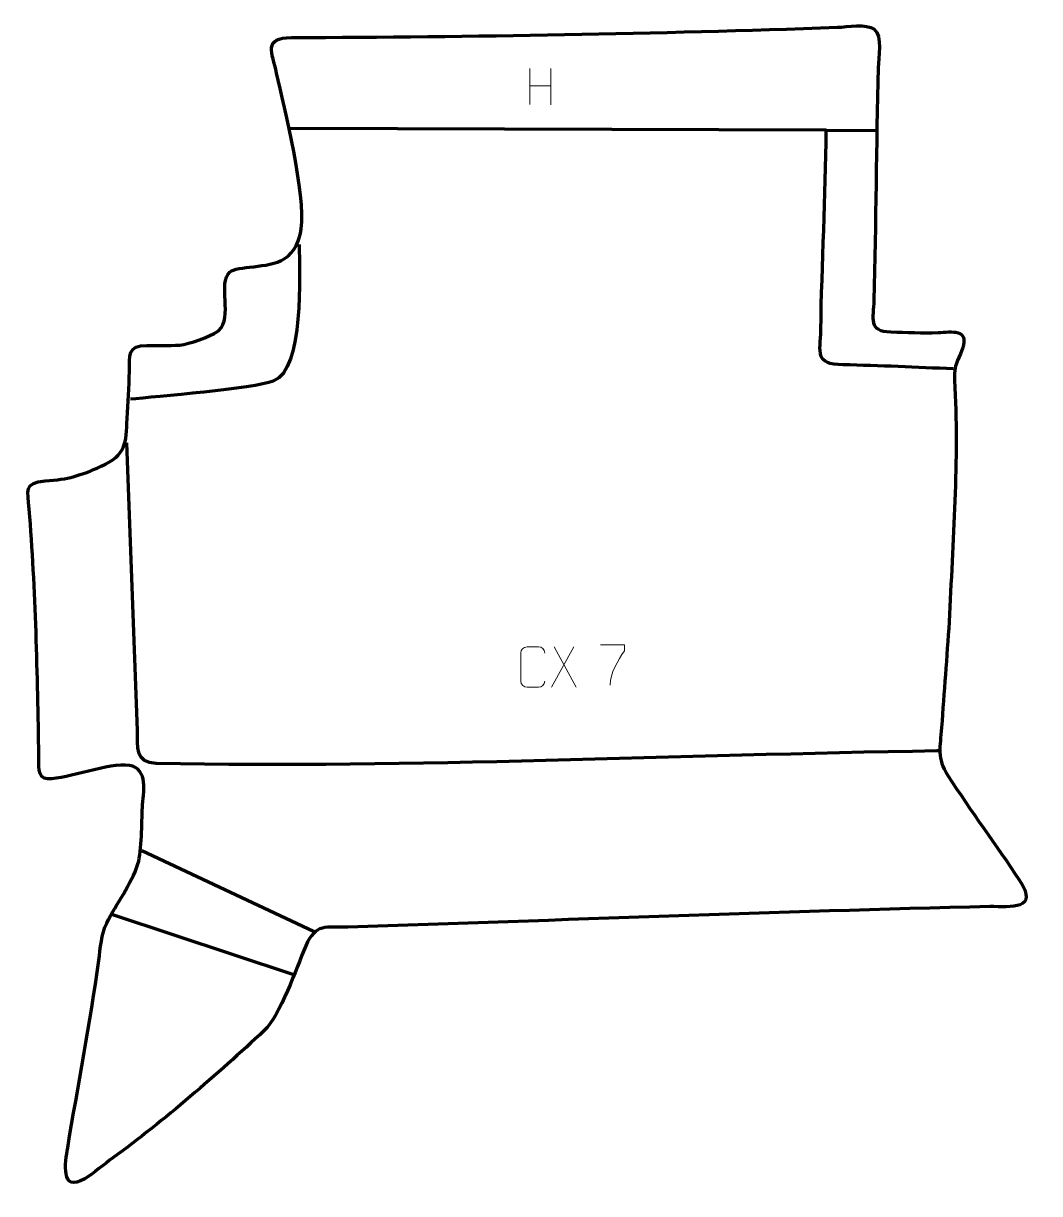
# Model space of a CAD drawing. Header units: millimetres. Extents: x -759 to -131, y -208 to 515.
import ezdxf

# ---------------------------------------------------------------- set-up
doc = ezdxf.new("R2010")
doc.units = ezdxf.units.MM
doc.header["$MEASUREMENT"] = 0
doc.layers.add('layer 2', color=7, linetype='Continuous')
doc.layers.add('layer 3', color=7, linetype='Continuous')

msp = doc.modelspace()

# ---------------------------------------------------------------- linework, layer by layer
at = {"layer": 'layer 2', "color": 142, "lineweight": 158}
for points, knots in [([(-184.2952, 301.1944), (-206.9727, 302.0796), (-229.8202, 303.2822), (-252.4963, 303.6802), (-252.4963, 303.6802), (-270.2313, 303.9914), (-266.4607, 311.2045), (-266.2187, 325.2883), (-266.2187, 325.2883), (-265.5118, 366.4308), (-263.322, 407.4738), (-262.8337, 448.6202), (-262.8337, 448.6202), (-262.8337, 448.6202), (-594.2746, 449.6608), (-594.2746, 449.6608)], [0, 0, 0, 0, 0.2, 0.2, 0.2, 0.2, 0.4, 0.4, 0.4, 0.4, 0.6, 0.6, 0.6, 0.6, 1, 1, 1, 1]), ([(-588.6784, 377.9566), (-588.5966, 360.4181), (-585.4423, 300.9729), (-604.6722, 293.5973), (-604.6722, 293.5973), (-616.38, 289.1066), (-678.0366, 283.9553), (-693.0568, 282.4418)], [0, 0, 0, 0, 0.33333333, 0.33333333, 0.33333333, 0.33333333, 1, 1, 1, 1]), ([(-695.4051, 255.4872), (-693.2248, 196.2411), (-690.962, 136.9867), (-688.8631, 77.7391), (-688.8631, 77.7391), (-688.7089, 67.9869), (-690.4845, 57.907), (-677.0089, 57.6424), (-677.0089, 57.6424), (-518.1826, 54.5225), (-354.3341, 62.9143), (-194.5747, 65.3691), (-194.5747, 65.3691), (-194.5747, 65.3691), (-193.6219, 65.3838), (-193.6219, 65.3838)], [0, 0, 0, 0, 0.2, 0.2, 0.2, 0.2, 0.4, 0.4, 0.4, 0.4, 0.6, 0.6, 0.6, 0.6, 1, 1, 1, 1])]:
    msp.add_open_spline(points, degree=3, knots=knots, dxfattribs=at)
for points in [[(-262.8337, 448.6202), (-262.8337, 448.6202), (-232.4804, 448.4594), (-232.4804, 448.4594)], [(-579.8147, -46.4032), (-579.8147, -46.4032), (-686.0118, 3.5371), (-686.0118, 3.5371)], [(-704.0363, -35.8864), (-704.0363, -35.8864), (-592.2498, -72.895), (-592.2498, -72.895)]]:
    msp.add_open_spline(points, degree=3, dxfattribs=at)
at = {"layer": 'layer 3', "color": 242, "lineweight": 158}
msp.add_open_spline([(-186.8054, 144.9934), (-184.8098, 194.044), (-180.5499, 245.5389), (-183.5604, 294.2044), (-183.5604, 294.2044), (-183.6414, 305.5063), (-181.9484, 304.133), (-178.7054, 313.6971), (-178.7054, 313.6971), (-174.4374, 326.2846), (-185.0619, 323.9531), (-193.7408, 323.6389), (-193.7408, 323.6389), (-203.183, 323.2971), (-213.3573, 323.768), (-222.848, 324.0339), (-222.848, 324.0339), (-237.2639, 324.436), (-233.7017, 332.1342), (-233.3932, 343.6167), (-233.3932, 343.6167), (-232.1084, 391.4309), (-231.9987, 439.3415), (-230.763, 487.2028), (-230.763, 487.2028), (-230.5309, 493.1483), (-227.9599, 507.0648), (-233.2269, 511.0045), (-233.2269, 511.0045), (-238.069, 514.6262), (-249.742, 512.4594), (-255.9311, 512.2372), (-255.9311, 512.2372), (-367.4841, 508.2333), (-481.7797, 506.3067), (-593.3336, 505.886), (-593.3336, 505.886), (-611.2873, 505.8183), (-605.3952, 496.6437), (-602.5987, 483.9654), (-602.5987, 483.9654), (-597.7778, 462.1094), (-584.396, 408.7425), (-587.4307, 387.7228), (-587.4307, 387.7228), (-588.6316, 379.8726), (-591.1091, 373.7708), (-597.8749, 369.1136), (-597.8749, 369.1136), (-608.0797, 363.0754), (-626.9239, 365.0529), (-631.5369, 360.9834), (-631.5369, 360.9834), (-639.1487, 354.2685), (-629.4236, 332.8851), (-638.3821, 324.9787), (-638.3821, 324.9787), (-638.3821, 324.9787), (-639.071, 324.3708), (-639.071, 324.3708), (-639.071, 324.3708), (-643.9285, 321.0658), (-656.5703, 316.4354), (-662.576, 315.9359), (-662.576, 315.9359), (-669.6955, 315.4468), (-675.6717, 315.636), (-682.7229, 315.7093), (-682.7229, 315.7093), (-695.0118, 315.837), (-693.3954, 309.4542), (-693.613, 299.5152), (-693.613, 299.5152), (-693.8229, 289.9274), (-694.5115, 280.1495), (-695.0278, 270.5576), (-695.0278, 270.5576), (-695.7571, 254.9449), (-695.3855, 248.3134), (-711.0726, 240.9998), (-711.0726, 240.9998), (-724.3542, 235.134), (-731.0783, 233.036), (-745.6199, 231.9617), (-745.6199, 231.9617), (-759.1705, 230.9605), (-756.4726, 225.9354), (-755.538, 214.4777), (-755.538, 214.4777), (-751.5664, 165.7982), (-750.3491, 111.1745), (-749.589, 62.1838), (-749.589, 62.1838), (-749.5105, 57.1257), (-751.0281, 48.1217), (-744.1883, 47.9289), (-744.1883, 47.9289), (-731.4496, 47.57), (-706.3819, 58.2719), (-693.6698, 56.1848), (-693.6698, 56.1848), (-681.4097, 54.1719), (-685.0676, 39.3524), (-685.5982, 30.428), (-685.5982, 30.428), (-686.1455, 20.6275), (-685.7576, 4.0675), (-688.3573, -4.6704), (-688.3573, -4.6704), (-692.5577, -17.4659), (-701.7018, -29.1941), (-707.6243, -41.1744), (-707.6243, -41.1744), (-710.9192, -47.8396), (-711.5527, -56.8066), (-712.5543, -64.2629), (-712.5543, -64.2629), (-717.83, -103.2176), (-725.418, -141.3879), (-731.7823, -180.1004), (-731.7823, -180.1004), (-733.2128, -188.8022), (-736.519, -208.2984), (-721.245, -199.1213), (-721.245, -199.1213), (-715.6173, -195.74), (-709.3758, -190.2048), (-703.801, -186.1597), (-703.801, -186.1597), (-672.3387, -163.3314), (-639.0718, -134.3482), (-610.3655, -107.6342), (-610.3655, -107.6342), (-600.4053, -98.3653), (-590.4823, -68.9853), (-584.629, -55.2974), (-584.629, -55.2974), (-578.552, -41.086), (-571.9858, -44.0725), (-558.613, -43.6523), (-558.613, -43.6523), (-426.3948, -39.4974), (-293.8404, -34.055), (-161.6399, -31.0256), (-161.6399, -31.0256), (-148.5921, -30.9234), (-130.9512, -33.4171), (-143.5289, -14.5143), (-143.5289, -14.5143), (-157.9155, 7.1066), (-173.3697, 28.0772), (-187.7215, 49.9927), (-187.7215, 49.9927), (-194.7298, 60.6945), (-192.4354, 67.7238), (-191.5722, 79.5751), (-191.5722, 79.5751), (-189.984, 101.3813), (-188.3943, 123.1873), (-186.8054, 144.9934)], degree=3, knots=[0, 0, 0, 0, 0.02439024, 0.02439024, 0.02439024, 0.02439024, 0.04878049, 0.04878049, 0.04878049, 0.04878049, 0.07317073, 0.07317073, 0.07317073, 0.07317073, 0.09756098, 0.09756098, 0.09756098, 0.09756098, 0.12195122, 0.12195122, 0.12195122, 0.12195122, 0.14634146, 0.14634146, 0.14634146, 0.14634146, 0.17073171, 0.17073171, 0.17073171, 0.17073171, 0.19512195, 0.19512195, 0.19512195, 0.19512195, 0.2195122, 0.2195122, 0.2195122, 0.2195122, 0.24390244, 0.24390244, 0.24390244, 0.24390244, 0.26829268, 0.26829268, 0.26829268, 0.26829268, 0.29268293, 0.29268293, 0.29268293, 0.29268293, 0.31707317, 0.31707317, 0.31707317, 0.31707317, 0.34146341, 0.34146341, 0.34146341, 0.34146341, 0.36585366, 0.36585366, 0.36585366, 0.36585366, 0.3902439, 0.3902439, 0.3902439, 0.3902439, 0.41463415, 0.41463415, 0.41463415, 0.41463415, 0.43902439, 0.43902439, 0.43902439, 0.43902439, 0.46341463, 0.46341463, 0.46341463, 0.46341463, 0.48780488, 0.48780488, 0.48780488, 0.48780488, 0.51219512, 0.51219512, 0.51219512, 0.51219512, 0.53658537, 0.53658537, 0.53658537, 0.53658537, 0.56097561, 0.56097561, 0.56097561, 0.56097561, 0.58536585, 0.58536585, 0.58536585, 0.58536585, 0.6097561, 0.6097561, 0.6097561, 0.6097561, 0.63414634, 0.63414634, 0.63414634, 0.63414634, 0.65853659, 0.65853659, 0.65853659, 0.65853659, 0.68292683, 0.68292683, 0.68292683, 0.68292683, 0.70731707, 0.70731707, 0.70731707, 0.70731707, 0.73170732, 0.73170732, 0.73170732, 0.73170732, 0.75609756, 0.75609756, 0.75609756, 0.75609756, 0.7804878, 0.7804878, 0.7804878, 0.7804878, 0.80487805, 0.80487805, 0.80487805, 0.80487805, 0.82926829, 0.82926829, 0.82926829, 0.82926829, 0.85365854, 0.85365854, 0.85365854, 0.85365854, 0.87804878, 0.87804878, 0.87804878, 0.87804878, 0.90243902, 0.90243902, 0.90243902, 0.90243902, 0.92682927, 0.92682927, 0.92682927, 0.92682927, 0.95121951, 0.95121951, 0.95121951, 0.95121951, 1, 1, 1, 1], dxfattribs=at)
at = {"layer": 'layer 3', "color": 250, "lineweight": 9}
for points in [[(-446.1886, 486.6737), (-446.1886, 486.6737), (-446.1886, 464.481), (-446.1886, 464.481)], [(-433.0729, 486.6737), (-433.0729, 486.6737), (-433.0729, 464.3234), (-433.0729, 464.3234)], [(-446.1711, 476.0313), (-446.1711, 476.0313), (-433.0729, 476.0313), (-433.0729, 476.0313)], [(-418.8544, 129.4576), (-418.8544, 129.4576), (-432.595, 104.5618), (-432.595, 104.5618)], [(-431.1404, 129.4576), (-431.1404, 129.4576), (-417.3998, 104.5041), (-417.3998, 104.5041)]]:
    msp.add_open_spline(points, degree=3, dxfattribs=at)
for points, knots in [([(-402.4125, 130.7938), (-402.4125, 130.7938), (-387.5964, 130.7938), (-387.5964, 130.7938), (-387.5964, 130.7938), (-387.5967, 129.5442), (-387.5967, 128.2946), (-387.5964, 127.0448), (-387.5964, 127.0448), (-391.5908, 121.0477), (-396.506, 113.2141), (-396.506, 105.8353)], [0, 0, 0, 0, 0.25, 0.25, 0.25, 0.25, 0.5, 0.5, 0.5, 0.5, 1, 1, 1, 1]), ([(-436.8471, 108.3218), (-436.9869, 105.9984), (-438.6641, 104.5188), (-440.8118, 104.508), (-440.8118, 104.508), (-443.1437, 104.5084), (-445.4756, 104.5084), (-447.8071, 104.508), (-447.8071, 104.508), (-449.7321, 104.4026), (-451.7042, 106.2871), (-451.693, 108.3044), (-451.693, 108.3044), (-451.6926, 114.0745), (-451.6926, 119.8442), (-451.693, 125.6135), (-451.693, 125.6135), (-451.6888, 127.7516), (-449.9421, 129.4708), (-447.7897, 129.4573), (-447.7897, 129.4573), (-445.464, 129.4573), (-443.1379, 129.4573), (-440.8118, 129.4573), (-440.8118, 129.4573), (-438.8652, 129.4928), (-436.8738, 128.0013), (-436.8471, 125.5637)], [0, 0, 0, 0, 0.125, 0.125, 0.125, 0.125, 0.25, 0.25, 0.25, 0.25, 0.375, 0.375, 0.375, 0.375, 0.5, 0.5, 0.5, 0.5, 0.625, 0.625, 0.625, 0.625, 0.75, 0.75, 0.75, 0.75, 1, 1, 1, 1])]:
    msp.add_open_spline(points, degree=3, knots=knots, dxfattribs=at)

doc.saveas('drawing.dxf')
